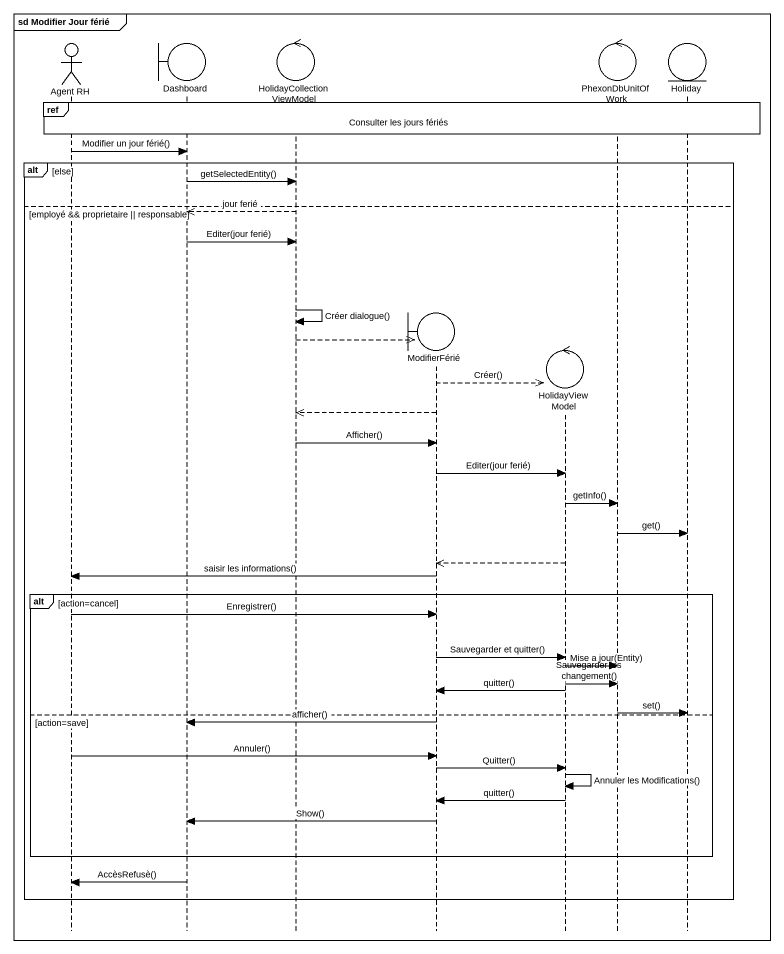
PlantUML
@startuml
mainframe sd Modifier Jour férié
hide footbox
actor "Agent RH" as Agent_RH
boundary Dashboard
control HolidayCollectionViewModel
boundary ModifierFérié
control HolidayViewModel
control PhexonDbUnitOfWork
entity Holiday

ref over Agent_RH, Dashboard, HolidayCollectionViewModel, ModifierFérié, HolidayViewModel, PhexonDbUnitOfWork, Holiday : Consulter les jours fériés
Agent_RH -> Dashboard : Modifier un jour férié()
alt else
  Dashboard -> HolidayCollectionViewModel : getSelectedEntity()
else employé && proprietaire || responsable
  HolidayCollectionViewModel -->> Dashboard : jour ferié
  Dashboard -> HolidayCollectionViewModel : Editer(jour ferié)
  HolidayCollectionViewModel -> HolidayCollectionViewModel : Créer dialogue()
  HolidayCollectionViewModel -->> ModifierFérié **
  ModifierFérié -->> HolidayViewModel ** : Créer()
  ModifierFérié -->> HolidayCollectionViewModel
  HolidayCollectionViewModel -> ModifierFérié : Afficher()
  ModifierFérié -> HolidayViewModel : Editer(jour ferié)
  HolidayViewModel -> PhexonDbUnitOfWork : getInfo()
  PhexonDbUnitOfWork -> Holiday : get()
  HolidayViewModel -->> ModifierFérié
  ModifierFérié -> Agent_RH : saisir les informations()
  alt action=cancel
    Agent_RH -> ModifierFérié : Enregistrer()
    ModifierFérié -> HolidayViewModel : Sauvegarder et quitter()
    HolidayViewModel -> PhexonDbUnitOfWork : Mise a jour(Entity)
    HolidayViewModel -> PhexonDbUnitOfWork : Sauvegarder les changement()
    HolidayViewModel -> ModifierFérié : quitter()
    PhexonDbUnitOfWork -> Holiday : set()
  else action=save
    ModifierFérié -> Dashboard : afficher()
    Agent_RH -> ModifierFérié : Annuler()
    ModifierFérié -> HolidayViewModel : Quitter()
    HolidayViewModel -> HolidayViewModel : Annuler les Modifications()
    HolidayViewModel -> ModifierFérié : quitter()
    ModifierFérié -> Dashboard : Show()
  end
  Dashboard -> Agent_RH : AccèsRefusè()
end
@enduml
